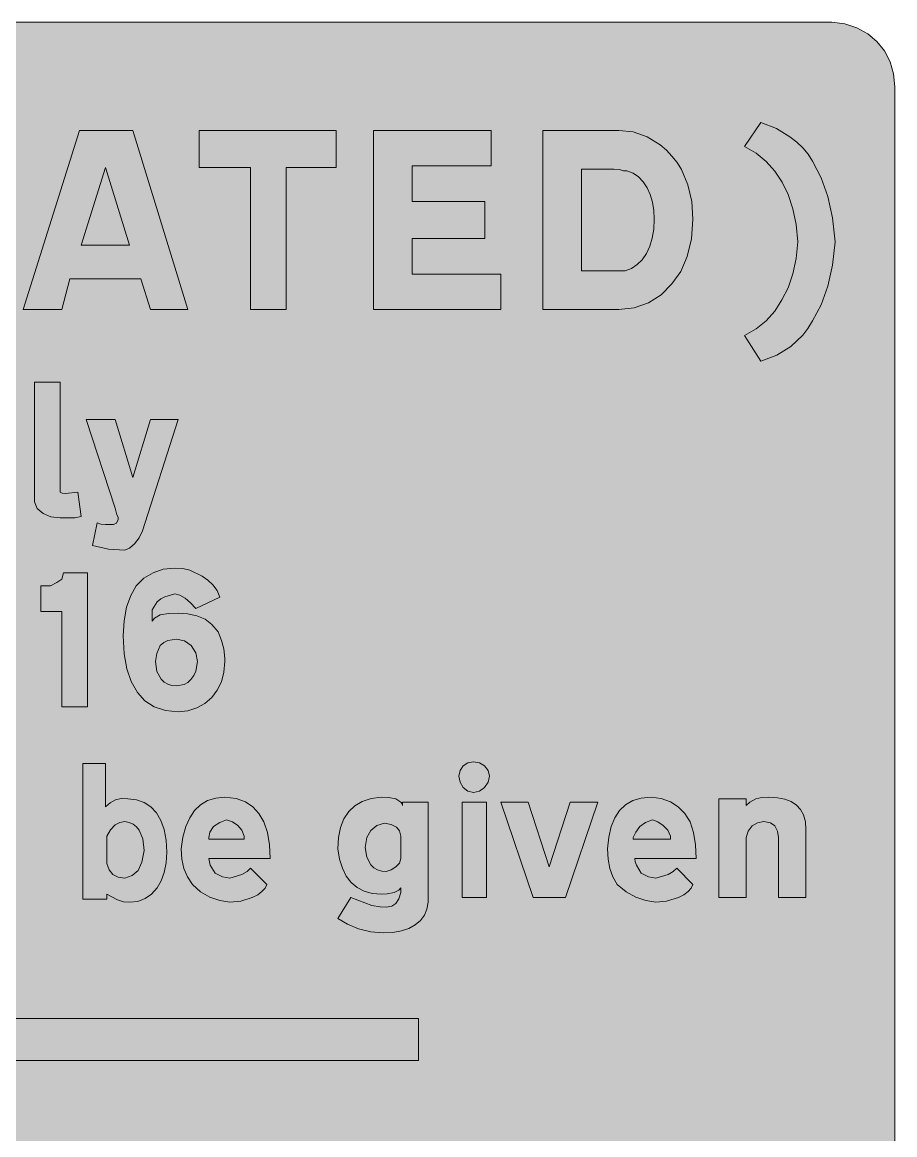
# Model space of a CAD drawing. Header units: metres. Extents: x 10 to 559, y 12 to 260.
# Drawn here: x 462.1 to 559.4, y 135.9 to 259.9 of the extents above; entities that cross this region are included whole.
import ezdxf

# ---------------------------------------------------------------- set-up
doc = ezdxf.new("R2010")
doc.units = ezdxf.units.M
doc.layers.add('FILL_BLACK_000000', color=7, linetype='Continuous', true_color=0x000000)
doc.layers.add('FILL_YELLOW_FFFF00', color=7, linetype='Continuous', true_color=0xffff00)

msp = doc.modelspace()

# ---------------------------------------------------------------- hatches: boundary and pattern name
at = {"layer": 'FILL_BLACK_000000', "true_color": 0x000000}
h = msp.add_hatch(color=7, dxfattribs=at)
h.dxf.hatch_style = 1
h.paths.add_polyline_path([(548.43, 237.37), (548.07, 239.12), (547.55, 240.7), (546.88, 242.1), (546.07, 243.33), (545.1, 244.4), (543.97, 245.31), (542.7, 246.06), (544.5, 248.76), (546.25, 248.08), (547.74, 247.14), (548.51, 246.57), (549.2, 245.92), (549.79, 245.22), (550.26, 244.44), (551.24, 242.58), (551.99, 240.48), (552.51, 238.11), (552.78, 235.44), (552.51, 232.85), (551.99, 230.49), (551.24, 228.4), (550.26, 226.62), (549.75, 225.78), (549.18, 225.03), (547.85, 223.76), (546.29, 222.8), (544.5, 222.12), (542.7, 225), (543.98, 225.75), (545.11, 226.64), (546.07, 227.71), (546.84, 228.96), (547.55, 230.3), (548.08, 231.86), (548.43, 233.59), (548.64, 235.44), (548.43, 237.37)])
h = msp.add_hatch(color=7, dxfattribs=at)
h.dxf.hatch_style = 1
h.paths.add_polyline_path([(475.38, 231.3), (467.46, 231.3), (466.56, 227.88), (462.24, 227.88), (468.54, 247.86), (474.48, 247.86), (480.6, 227.88), (476.46, 227.88), (475.38, 231.3)])
h.paths.add_polyline_path([(468.72, 235.08), (474.12, 235.08), (471.42, 243.72), (468.72, 235.08)], flags=16)
h = msp.add_hatch(color=7, dxfattribs=at)
h.dxf.hatch_style = 1
h.paths.add_polyline_path([(491.58, 227.88), (487.62, 227.88), (487.62, 243.72), (481.86, 243.72), (481.86, 247.86), (497.16, 247.86), (497.16, 243.72), (491.58, 243.72), (491.58, 227.88)])
h = msp.add_hatch(color=7, dxfattribs=at)
h.dxf.hatch_style = 1
h.paths.add_polyline_path([(505.62, 231.84), (515.52, 231.84), (515.52, 227.88), (501.3, 227.88), (501.3, 247.86), (514.44, 247.86), (514.44, 243.9), (505.62, 243.9), (505.62, 239.94), (513.72, 239.94), (513.72, 235.8), (505.62, 235.8), (505.62, 231.84)])
h = msp.add_hatch(color=7, dxfattribs=at)
h.dxf.hatch_style = 1
h.paths.add_polyline_path([(520.2, 247.86), (528.66, 247.86), (530.27, 247.69), (531.83, 247.16), (533.29, 246.27), (533.97, 245.67), (534.6, 244.98), (535.17, 244.27), (535.65, 243.5), (536.38, 241.81), (536.8, 239.94), (536.94, 237.96), (536.78, 235.77), (536.31, 233.82), (535.57, 232.14), (534.6, 230.76), (533.39, 229.55), (531.97, 228.64), (530.37, 228.08), (528.66, 227.88), (520.2, 227.88), (520.2, 247.86)])
h.paths.add_polyline_path([(528.12, 232.2), (529.02, 232.2), (529.38, 232.2), (530.09, 232.48), (530.72, 232.9), (531.28, 233.45), (531.74, 234.13), (532.12, 234.94), (532.39, 235.84), (532.56, 236.86), (532.62, 237.96), (532.57, 238.95), (532.42, 239.87), (532.17, 240.71), (531.83, 241.47), (531.4, 242.13), (530.87, 242.67), (530.26, 243.08), (529.56, 243.36), (529.34, 243.36), (529.2, 243.36), (528.73, 243.52), (528.12, 243.54), (527.94, 243.54), (524.52, 243.54), (524.52, 232.2), (527.76, 232.2), (527.99, 232.2), (528.12, 232.2)], flags=16)
h = msp.add_hatch(color=7, dxfattribs=at)
h.dxf.hatch_style = 1
h.paths.add_polyline_path([(466.38, 207.72), (466.38, 207.54), (466.59, 207.44), (466.96, 207.4), (468.36, 207.54), (468.72, 204.84), (468, 204.66), (466.38, 204.66), (465.35, 204.79), (464.47, 205.15), (463.82, 205.72), (463.5, 206.46), (463.5, 207), (463.5, 219.78), (466.38, 219.78), (466.38, 207.72)])
h = msp.add_hatch(color=7, dxfattribs=at)
h.dxf.hatch_style = 1
h.paths.add_polyline_path([(475.56, 203.22), (475.18, 202.43), (474.66, 201.78), (474.12, 201.28), (473.58, 201.06), (471.78, 201.19), (469.98, 201.6), (470.52, 204.12), (470.9, 203.96), (471.42, 203.94), (472.32, 203.94), (472.66, 204.07), (472.86, 204.48), (472.84, 204.75), (472.68, 205.02), (472.5, 205.74), (469.26, 215.64), (472.5, 215.64), (474.48, 209.16), (476.46, 215.64), (479.52, 215.64), (475.56, 203.22)])
h = msp.add_hatch(color=7, dxfattribs=at)
h.dxf.hatch_style = 1
h.paths.add_polyline_path([(469.44, 183.6), (466.56, 183.6), (466.56, 194.22), (464.22, 194.22), (464.22, 197.1), (465.3, 197.1), (466.02, 197.46), (466.56, 197.82), (466.74, 198.54), (469.44, 198.54), (469.44, 183.6)])
h = msp.add_hatch(color=7, dxfattribs=at)
h.dxf.hatch_style = 1
h.paths.add_polyline_path([(477.54, 193.86), (478.46, 194.02), (479.52, 194.04), (480.59, 193.97), (481.61, 193.75), (482.53, 193.36), (483.3, 192.78), (483.98, 191.95), (484.38, 190.98), (484.63, 190.06), (484.74, 189), (484.74, 188.64), (484.64, 187.47), (484.35, 186.4), (483.9, 185.45), (483.28, 184.63), (482.52, 183.97), (481.63, 183.48), (480.62, 183.17), (479.52, 183.06), (478.11, 183.19), (476.87, 183.6), (475.82, 184.27), (475.02, 185.22), (474.31, 186.41), (473.81, 187.83), (473.5, 189.52), (473.4, 191.52), (473.5, 193.2), (473.78, 194.71), (474.24, 196.03), (474.84, 197.1), (475.72, 197.94), (476.73, 198.56), (477.88, 198.95), (479.16, 199.08), (480.04, 199.02), (480.83, 198.83), (482.22, 198.18), (482.86, 197.74), (483.41, 197.21), (483.87, 196.59), (484.2, 195.84), (481.5, 194.58), (480.93, 195.21), (480.33, 195.73), (479.73, 196.07), (479.16, 196.2), (478.04, 195.88), (477.59, 195.64), (477.18, 195.3), (476.64, 194.4), (476.64, 193.14), (476.89, 193.5), (477.54, 193.86)])
h.paths.add_polyline_path([(477.95, 190.78), (477.54, 190.44), (477.14, 189.54), (477, 188.64), (477.16, 187.53), (477.63, 186.68), (477.97, 186.37), (478.37, 186.13), (478.83, 185.99), (479.34, 185.94), (480.22, 186.1), (480.63, 186.32), (480.96, 186.66), (481.3, 187.1), (481.52, 187.58), (481.68, 188.64), (481.49, 189.64), (480.98, 190.44), (480.24, 190.97), (479.34, 191.16), (478.37, 191), (477.95, 190.78)], flags=16)
h = msp.add_hatch(color=7, dxfattribs=at)
h.dxf.hatch_style = 1
h.paths.add_polyline_path([(514.11, 175.2), (513.7, 174.62), (513.12, 174.21), (512.46, 174.06), (511.83, 174.21), (511.31, 174.62), (510.97, 175.2), (510.84, 175.86), (510.97, 176.49), (511.31, 177.01), (511.83, 177.35), (512.46, 177.48), (513.12, 177.35), (513.7, 177.01), (514.11, 176.49), (514.26, 175.86), (514.11, 175.2)])
h = msp.add_hatch(color=7, dxfattribs=at)
h.dxf.hatch_style = 1
h.paths.add_polyline_path([(472.79, 162.07), (471.6, 162.72), (471.6, 162.18), (468.9, 162.18), (468.9, 177.3), (471.42, 177.3), (471.42, 172.44), (471.97, 172.91), (472.54, 173.23), (473.19, 173.38), (473.94, 173.34), (474.9, 173.24), (475.75, 172.94), (476.49, 172.46), (477.11, 171.79), (477.61, 170.94), (477.96, 169.92), (478.19, 168.74), (478.26, 167.4), (478.19, 166.22), (477.99, 165.15), (477.65, 164.21), (477.18, 163.44), (476.58, 162.73), (475.85, 162.22), (475.03, 161.92), (474.12, 161.82), (473.45, 161.88), (472.79, 162.07)])
h.paths.add_polyline_path([(475.06, 165.37), (475.5, 166.29), (475.74, 167.58), (475.6, 168.9), (475.2, 169.87), (474.9, 170.24), (474.52, 170.52), (474.09, 170.71), (473.58, 170.82), (473.04, 170.71), (472.5, 170.46), (471.98, 169.9), (471.6, 169.2), (471.6, 166.14), (471.83, 165.43), (472.25, 164.92), (472.84, 164.62), (473.58, 164.52), (474.42, 164.8), (475.06, 165.37)], flags=16)
h = msp.add_hatch(color=7, dxfattribs=at)
h.dxf.hatch_style = 1
h.paths.add_polyline_path([(483.12, 165.96), (483.66, 165.06), (484.47, 164.65), (485.28, 164.52), (486.65, 164.92), (487.23, 165.23), (487.62, 165.6), (489.42, 163.8), (489.22, 163.4), (488.88, 163.01), (488.41, 162.66), (487.8, 162.36), (486.54, 161.95), (485.28, 161.82), (484.18, 162.03), (483.07, 162.4), (482.04, 162.98), (481.14, 163.8), (480.56, 164.65), (480.17, 165.58), (479.95, 166.61), (479.88, 167.76), (480.07, 169.09), (480.39, 170.25), (480.82, 171.24), (481.36, 172.06), (482.03, 172.69), (482.82, 173.15), (483.72, 173.43), (484.74, 173.52), (485.99, 173.39), (487.03, 173.02), (487.88, 172.46), (488.52, 171.72), (489.1, 170.78), (489.49, 169.6), (489.71, 168.23), (489.78, 166.68), (482.94, 166.68), (483.12, 165.96)])
h.paths.add_polyline_path([(486.9, 169.2), (486.64, 169.84), (486.18, 170.37), (485.58, 170.77), (484.92, 171), (484.2, 170.71), (483.48, 170.28), (483.08, 169.65), (482.94, 169.02), (482.94, 168.84), (486.9, 168.84), (486.9, 169.2)], flags=16)
h = msp.add_hatch(color=7, dxfattribs=at)
h.dxf.hatch_style = 1
h.paths.add_polyline_path([(506.99, 160.37), (506.55, 159.79), (505.98, 159.3), (505.27, 158.91), (504.43, 158.63), (503.47, 158.46), (502.38, 158.4), (501.01, 158.53), (499.66, 158.87), (498.41, 159.39), (497.34, 160.02), (498.78, 162.36), (501.12, 161.46), (502.07, 161.3), (502.74, 161.28), (503.35, 161.38), (503.82, 161.68), (504.16, 162.19), (504.36, 162.9), (504.36, 163.44), (504.14, 163.17), (503.64, 162.9), (502.85, 162.74), (502.2, 162.72), (501.18, 162.8), (500.28, 163.05), (499.49, 163.46), (498.83, 164.02), (498.28, 164.74), (497.85, 165.61), (497.53, 166.61), (497.34, 167.76), (497.42, 169.03), (497.64, 170.15), (498.02, 171.12), (498.56, 171.92), (499.24, 172.57), (500.07, 173.05), (501.06, 173.37), (502.2, 173.52), (503.01, 173.5), (503.82, 173.34), (504.36, 172.98), (504.52, 172.8), (504.54, 172.62), (504.54, 172.98), (507.42, 172.98), (507.42, 161.82), (507.28, 161.05), (506.99, 160.37)])
h.paths.add_polyline_path([(503.87, 170.19), (503.3, 170.47), (502.56, 170.64), (501.69, 170.37), (501.01, 169.83), (500.56, 169.02), (500.4, 167.94), (500.56, 166.83), (501.03, 165.98), (501.37, 165.67), (501.77, 165.43), (502.23, 165.29), (502.74, 165.24), (503.28, 165.44), (503.82, 165.78), (504.23, 166.16), (504.36, 166.68), (504.36, 169.2), (504.23, 169.78), (503.87, 170.19)], flags=16)
h = msp.add_hatch(color=7, dxfattribs=at)
h.dxf.hatch_style = 1
h.paths.add_polyline_path([(513.9, 172.98), (513.9, 162.36), (511.2, 162.36), (511.2, 172.98), (513.9, 172.98)])
h = msp.add_hatch(color=7, dxfattribs=at)
h.dxf.hatch_style = 1
h.paths.add_polyline_path([(515.52, 172.98), (518.58, 172.98), (520.92, 165.78), (523.26, 172.98), (526.32, 172.98), (522.72, 162.36), (520.92, 162.36), (519.12, 162.36), (515.52, 172.98)])
h = msp.add_hatch(color=7, dxfattribs=at)
h.dxf.hatch_style = 1
h.paths.add_polyline_path([(530.48, 166.32), (530.64, 165.96), (531.18, 165.06), (531.99, 164.65), (532.8, 164.52), (534.17, 164.92), (534.75, 165.23), (535.14, 165.6), (536.94, 163.8), (536.74, 163.4), (536.4, 163.01), (535.93, 162.66), (535.32, 162.36), (533.99, 161.95), (532.8, 161.82), (531.69, 162.03), (530.57, 162.4), (529.48, 162.98), (528.48, 163.8), (528.01, 164.65), (527.67, 165.58), (527.47, 166.61), (527.4, 167.76), (527.54, 169.09), (527.81, 170.25), (528.21, 171.24), (528.75, 172.06), (529.43, 172.69), (530.24, 173.15), (531.18, 173.43), (532.26, 173.52), (533.41, 173.39), (534.42, 173.02), (535.3, 172.46), (536.04, 171.72), (536.62, 170.78), (537.01, 169.6), (537.23, 168.23), (537.3, 166.68), (530.46, 166.68), (530.48, 166.32)])
h.paths.add_polyline_path([(534.42, 169.2), (534.14, 169.84), (533.63, 170.37), (533.03, 170.77), (532.44, 171), (531.65, 170.71), (531, 170.28), (530.57, 169.65), (530.28, 169.02), (530.28, 168.84), (534.42, 168.84), (534.42, 169.2)], flags=16)
h = msp.add_hatch(color=7, dxfattribs=at)
h.dxf.hatch_style = 1
h.paths.add_polyline_path([(546.48, 162.36), (546.48, 169.02), (546.38, 169.76), (546.08, 170.32), (545.57, 170.69), (544.86, 170.82), (544.12, 170.69), (543.53, 170.32), (543.11, 169.76), (542.88, 169.02), (542.88, 162.36), (539.82, 162.36), (539.82, 173.34), (542.88, 173.34), (542.88, 172.62), (543.29, 172.98), (543.96, 173.34), (544.61, 173.5), (545.4, 173.52), (546.35, 173.47), (547.19, 173.31), (547.9, 173.05), (548.48, 172.66), (548.94, 172.17), (549.27, 171.55), (549.47, 170.8), (549.54, 169.92), (549.54, 162.36), (546.48, 162.36)])
h = msp.add_hatch(color=7, dxfattribs=at)
h.dxf.hatch_style = 1
h.paths.add_polyline_path([(77.58, 139.32), (70.56, 139.32), (63.54, 146.52), (70.56, 153.54), (77.58, 153.54), (72.9, 148.86), (506.34, 148.86), (506.34, 144.18), (72.9, 144.18), (77.58, 139.32)])
at = {"layer": 'FILL_YELLOW_FFFF00', "true_color": 0xffff00}
h = msp.add_hatch(color=7, dxfattribs=at)
h.dxf.hatch_style = 1
h.paths.add_polyline_path([(553.87, 259.76), (555.21, 259.31), (556.42, 258.63), (557.46, 257.76), (558.3, 256.72), (558.92, 255.51), (559.31, 254.17), (559.44, 252.72), (559.44, 18.9), (559.4, 17.57), (559.29, 16.95), (559.08, 16.38), (558.41, 15.05), (557.46, 13.86), (556.32, 12.94), (555.08, 12.33), (553.76, 11.99), (552.42, 11.88), (17.46, 11.88), (16.12, 11.99), (14.81, 12.33), (13.56, 12.94), (12.42, 13.86), (11.48, 15.03), (10.8, 16.31), (10.4, 17.63), (10.26, 18.9), (10.26, 252.72), (10.4, 254.07), (10.8, 255.42), (11.48, 256.66), (12.42, 257.76), (13.52, 258.7), (14.76, 259.38), (16.11, 259.78), (17.46, 259.92), (552.42, 259.92), (553.87, 259.76)])

# ---------------------------------------------------------------- linework, layer by layer
at = {"layer": 'FILL_BLACK_000000', "lineweight": 0, "true_color": 0x000000}
for points in [[(548.43, 237.37), (548.07, 239.12), (547.55, 240.7), (546.88, 242.1), (546.07, 243.33), (545.1, 244.4), (543.97, 245.31), (542.7, 246.06), (544.5, 248.76), (546.25, 248.08), (547.74, 247.14), (548.51, 246.57), (549.2, 245.92), (549.79, 245.22), (550.26, 244.44), (551.24, 242.58), (551.99, 240.48), (552.51, 238.11), (552.78, 235.44), (552.51, 232.85), (551.99, 230.49), (551.24, 228.4), (550.26, 226.62), (549.75, 225.78), (549.18, 225.03), (547.85, 223.76), (546.29, 222.8), (544.5, 222.12), (542.7, 225), (543.98, 225.75), (545.11, 226.64), (546.07, 227.71), (546.84, 228.96), (547.55, 230.3), (548.08, 231.86), (548.43, 233.59), (548.64, 235.44)], [(475.38, 231.3), (467.46, 231.3), (466.56, 227.88), (462.24, 227.88), (468.54, 247.86), (474.48, 247.86), (480.6, 227.88), (476.46, 227.88)], [(491.58, 227.88), (487.62, 227.88), (487.62, 243.72), (481.86, 243.72), (481.86, 247.86), (497.16, 247.86), (497.16, 243.72), (491.58, 243.72)], [(505.62, 231.84), (515.52, 231.84), (515.52, 227.88), (501.3, 227.88), (501.3, 247.86), (514.44, 247.86), (514.44, 243.9), (505.62, 243.9), (505.62, 239.94), (513.72, 239.94), (513.72, 235.8), (505.62, 235.8)], [(520.2, 247.86), (528.66, 247.86), (530.27, 247.69), (531.83, 247.16), (533.29, 246.27), (533.97, 245.67), (534.6, 244.98), (535.17, 244.27), (535.65, 243.5), (536.38, 241.81), (536.8, 239.94), (536.94, 237.96), (536.78, 235.77), (536.31, 233.82), (535.57, 232.14), (534.6, 230.76), (533.39, 229.55), (531.97, 228.64), (530.37, 228.08), (528.66, 227.88), (520.2, 227.88)], [(468.72, 235.08), (474.12, 235.08), (471.42, 243.72)], [(528.12, 232.2), (529.02, 232.2), (529.38, 232.2), (530.09, 232.48), (530.72, 232.9), (531.28, 233.45), (531.74, 234.13), (532.12, 234.94), (532.39, 235.84), (532.56, 236.86), (532.62, 237.96), (532.57, 238.95), (532.42, 239.87), (532.17, 240.71), (531.83, 241.47), (531.4, 242.13), (530.87, 242.67), (530.26, 243.08), (529.56, 243.36), (529.34, 243.36), (529.2, 243.36), (528.73, 243.52), (528.12, 243.54), (527.94, 243.54), (524.52, 243.54), (524.52, 232.2), (527.76, 232.2), (527.99, 232.2)], [(466.38, 207.72), (466.38, 207.54), (466.59, 207.44), (466.96, 207.4), (468.36, 207.54), (468.72, 204.84), (468, 204.66), (466.38, 204.66), (465.35, 204.79), (464.47, 205.15), (463.82, 205.72), (463.5, 206.46), (463.5, 207), (463.5, 219.78), (466.38, 219.78)], [(475.56, 203.22), (475.18, 202.43), (474.66, 201.78), (474.12, 201.28), (473.58, 201.06), (471.78, 201.19), (469.98, 201.6), (470.52, 204.12), (470.9, 203.96), (471.42, 203.94), (472.32, 203.94), (472.66, 204.07), (472.86, 204.48), (472.84, 204.75), (472.68, 205.02), (472.5, 205.74), (469.26, 215.64), (472.5, 215.64), (474.48, 209.16), (476.46, 215.64), (479.52, 215.64)], [(469.44, 183.6), (466.56, 183.6), (466.56, 194.22), (464.22, 194.22), (464.22, 197.1), (465.3, 197.1), (466.02, 197.46), (466.56, 197.82), (466.74, 198.54), (469.44, 198.54)], [(477.54, 193.86), (478.46, 194.02), (479.52, 194.04), (480.59, 193.97), (481.61, 193.75), (482.53, 193.36), (483.3, 192.78), (483.98, 191.95), (484.38, 190.98), (484.63, 190.06), (484.74, 189), (484.74, 188.64), (484.64, 187.47), (484.35, 186.4), (483.9, 185.45), (483.28, 184.63), (482.52, 183.97), (481.63, 183.48), (480.62, 183.17), (479.52, 183.06), (478.11, 183.19), (476.87, 183.6), (475.82, 184.27), (475.02, 185.22), (474.31, 186.41), (473.81, 187.83), (473.5, 189.52), (473.4, 191.52), (473.5, 193.2), (473.78, 194.71), (474.24, 196.03), (474.84, 197.1), (475.72, 197.94), (476.73, 198.56), (477.88, 198.95), (479.16, 199.08), (480.04, 199.02), (480.83, 198.83), (482.22, 198.18), (482.86, 197.74), (483.41, 197.21), (483.87, 196.59), (484.2, 195.84), (481.5, 194.58), (480.93, 195.21), (480.33, 195.73), (479.73, 196.07), (479.16, 196.2), (478.04, 195.88), (477.59, 195.64), (477.18, 195.3), (476.64, 194.4), (476.64, 193.14), (476.89, 193.5)], [(477.95, 190.78), (477.54, 190.44), (477.14, 189.54), (477, 188.64), (477.16, 187.53), (477.63, 186.68), (477.97, 186.37), (478.37, 186.13), (478.83, 185.99), (479.34, 185.94), (480.22, 186.1), (480.63, 186.32), (480.96, 186.66), (481.3, 187.1), (481.52, 187.58), (481.68, 188.64), (481.49, 189.64), (480.98, 190.44), (480.24, 190.97), (479.34, 191.16), (478.37, 191)], [(514.11, 175.2), (513.7, 174.62), (513.12, 174.21), (512.46, 174.06), (511.83, 174.21), (511.31, 174.62), (510.97, 175.2), (510.84, 175.86), (510.97, 176.49), (511.31, 177.01), (511.83, 177.35), (512.46, 177.48), (513.12, 177.35), (513.7, 177.01), (514.11, 176.49), (514.26, 175.86)], [(472.79, 162.07), (471.6, 162.72), (471.6, 162.18), (468.9, 162.18), (468.9, 177.3), (471.42, 177.3), (471.42, 172.44), (471.97, 172.91), (472.54, 173.23), (473.19, 173.38), (473.94, 173.34), (474.9, 173.24), (475.75, 172.94), (476.49, 172.46), (477.11, 171.79), (477.61, 170.94), (477.96, 169.92), (478.19, 168.74), (478.26, 167.4), (478.19, 166.22), (477.99, 165.15), (477.65, 164.21), (477.18, 163.44), (476.58, 162.73), (475.85, 162.22), (475.03, 161.92), (474.12, 161.82), (473.45, 161.88)], [(483.12, 165.96), (483.66, 165.06), (484.47, 164.65), (485.28, 164.52), (486.65, 164.92), (487.23, 165.23), (487.62, 165.6), (489.42, 163.8), (489.22, 163.4), (488.88, 163.01), (488.41, 162.66), (487.8, 162.36), (486.54, 161.95), (485.28, 161.82), (484.18, 162.03), (483.07, 162.4), (482.04, 162.98), (481.14, 163.8), (480.56, 164.65), (480.17, 165.58), (479.95, 166.61), (479.88, 167.76), (480.07, 169.09), (480.39, 170.25), (480.82, 171.24), (481.36, 172.06), (482.03, 172.69), (482.82, 173.15), (483.72, 173.43), (484.74, 173.52), (485.99, 173.39), (487.03, 173.02), (487.88, 172.46), (488.52, 171.72), (489.1, 170.78), (489.49, 169.6), (489.71, 168.23), (489.78, 166.68), (482.94, 166.68)], [(506.99, 160.37), (506.55, 159.79), (505.98, 159.3), (505.27, 158.91), (504.43, 158.63), (503.47, 158.46), (502.38, 158.4), (501.01, 158.53), (499.66, 158.87), (498.41, 159.39), (497.34, 160.02), (498.78, 162.36), (501.12, 161.46), (502.07, 161.3), (502.74, 161.28), (503.35, 161.38), (503.82, 161.68), (504.16, 162.19), (504.36, 162.9), (504.36, 163.44), (504.14, 163.17), (503.64, 162.9), (502.85, 162.74), (502.2, 162.72), (501.18, 162.8), (500.28, 163.05), (499.49, 163.46), (498.83, 164.02), (498.28, 164.74), (497.85, 165.61), (497.53, 166.61), (497.34, 167.76), (497.42, 169.03), (497.64, 170.15), (498.02, 171.12), (498.56, 171.92), (499.24, 172.57), (500.07, 173.05), (501.06, 173.37), (502.2, 173.52), (503.01, 173.5), (503.82, 173.34), (504.36, 172.98), (504.52, 172.8), (504.54, 172.62), (504.54, 172.98), (507.42, 172.98), (507.42, 161.82), (507.28, 161.05)], [(513.9, 172.98), (513.9, 162.36), (511.2, 162.36), (511.2, 172.98)], [(515.52, 172.98), (518.58, 172.98), (520.92, 165.78), (523.26, 172.98), (526.32, 172.98), (522.72, 162.36), (520.92, 162.36), (519.12, 162.36)], [(530.48, 166.32), (530.64, 165.96), (531.18, 165.06), (531.99, 164.65), (532.8, 164.52), (534.17, 164.92), (534.75, 165.23), (535.14, 165.6), (536.94, 163.8), (536.74, 163.4), (536.4, 163.01), (535.93, 162.66), (535.32, 162.36), (533.99, 161.95), (532.8, 161.82), (531.69, 162.03), (530.57, 162.4), (529.48, 162.98), (528.48, 163.8), (528.01, 164.65), (527.67, 165.58), (527.47, 166.61), (527.4, 167.76), (527.54, 169.09), (527.81, 170.25), (528.21, 171.24), (528.75, 172.06), (529.43, 172.69), (530.24, 173.15), (531.18, 173.43), (532.26, 173.52), (533.41, 173.39), (534.42, 173.02), (535.3, 172.46), (536.04, 171.72), (536.62, 170.78), (537.01, 169.6), (537.23, 168.23), (537.3, 166.68), (530.46, 166.68)], [(546.48, 162.36), (546.48, 169.02), (546.38, 169.76), (546.08, 170.32), (545.57, 170.69), (544.86, 170.82), (544.12, 170.69), (543.53, 170.32), (543.11, 169.76), (542.88, 169.02), (542.88, 162.36), (539.82, 162.36), (539.82, 173.34), (542.88, 173.34), (542.88, 172.62), (543.29, 172.98), (543.96, 173.34), (544.61, 173.5), (545.4, 173.52), (546.35, 173.47), (547.19, 173.31), (547.9, 173.05), (548.48, 172.66), (548.94, 172.17), (549.27, 171.55), (549.47, 170.8), (549.54, 169.92), (549.54, 162.36)], [(475.06, 165.37), (475.5, 166.29), (475.74, 167.58), (475.6, 168.9), (475.2, 169.87), (474.9, 170.24), (474.52, 170.52), (474.09, 170.71), (473.58, 170.82), (473.04, 170.71), (472.5, 170.46), (471.98, 169.9), (471.6, 169.2), (471.6, 166.14), (471.83, 165.43), (472.25, 164.92), (472.84, 164.62), (473.58, 164.52), (474.42, 164.8)], [(486.9, 169.2), (486.64, 169.84), (486.18, 170.37), (485.58, 170.77), (484.92, 171), (484.2, 170.71), (483.48, 170.28), (483.08, 169.65), (482.94, 169.02), (482.94, 168.84), (486.9, 168.84)], [(503.87, 170.19), (503.3, 170.47), (502.56, 170.64), (501.69, 170.37), (501.01, 169.83), (500.56, 169.02), (500.4, 167.94), (500.56, 166.83), (501.03, 165.98), (501.37, 165.67), (501.77, 165.43), (502.23, 165.29), (502.74, 165.24), (503.28, 165.44), (503.82, 165.78), (504.23, 166.16), (504.36, 166.68), (504.36, 169.2), (504.23, 169.78)], [(534.42, 169.2), (534.14, 169.84), (533.63, 170.37), (533.03, 170.77), (532.44, 171), (531.65, 170.71), (531, 170.28), (530.57, 169.65), (530.28, 169.02), (530.28, 168.84), (534.42, 168.84)], [(77.58, 139.32), (70.56, 139.32), (63.54, 146.52), (70.56, 153.54), (77.58, 153.54), (72.9, 148.86), (506.34, 148.86), (506.34, 144.18), (72.9, 144.18)]]:
    msp.add_lwpolyline(points, close=True, dxfattribs=at)
at = {"layer": 'FILL_YELLOW_FFFF00', "lineweight": 0, "true_color": 0xffff00}
msp.add_lwpolyline([(17.46, 259.92), (552.42, 259.92), (553.87, 259.76), (555.21, 259.31), (556.42, 258.63), (557.46, 257.76), (558.3, 256.72), (558.92, 255.51), (559.31, 254.17), (559.44, 252.72), (559.44, 18.9), (559.4, 17.57), (559.29, 16.95), (559.08, 16.38), (558.41, 15.05), (557.46, 13.86), (556.32, 12.94), (555.08, 12.33), (553.76, 11.99), (552.42, 11.88), (17.46, 11.88)], dxfattribs=at)

doc.saveas('drawing.dxf')
